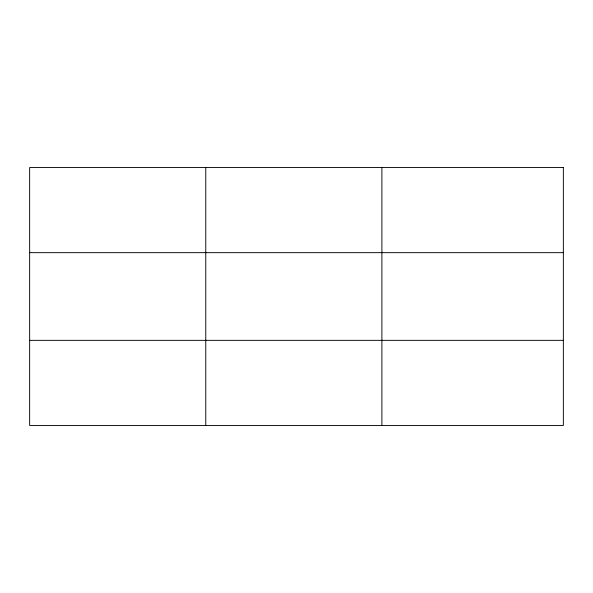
<?xml version="1.0" encoding="UTF-8"?>
<svg xmlns="http://www.w3.org/2000/svg" width="593" height="593" viewBox="0 0 593 593"><rect width="100%" height="100%" fill="white"/><g stroke="black" fill="none" stroke-linecap="round" stroke-linejoin="round"><path stroke-width="0.89" d="M205.771 167.545L205.771 425.455M381.892 167.545L381.892 425.455M29.65 252.655L563.35 252.655M29.65 340.345L563.35 340.345M563.35 167.545L563.35 425.455L29.65 425.455L29.65 167.545L563.35 167.545"/></g></svg>
